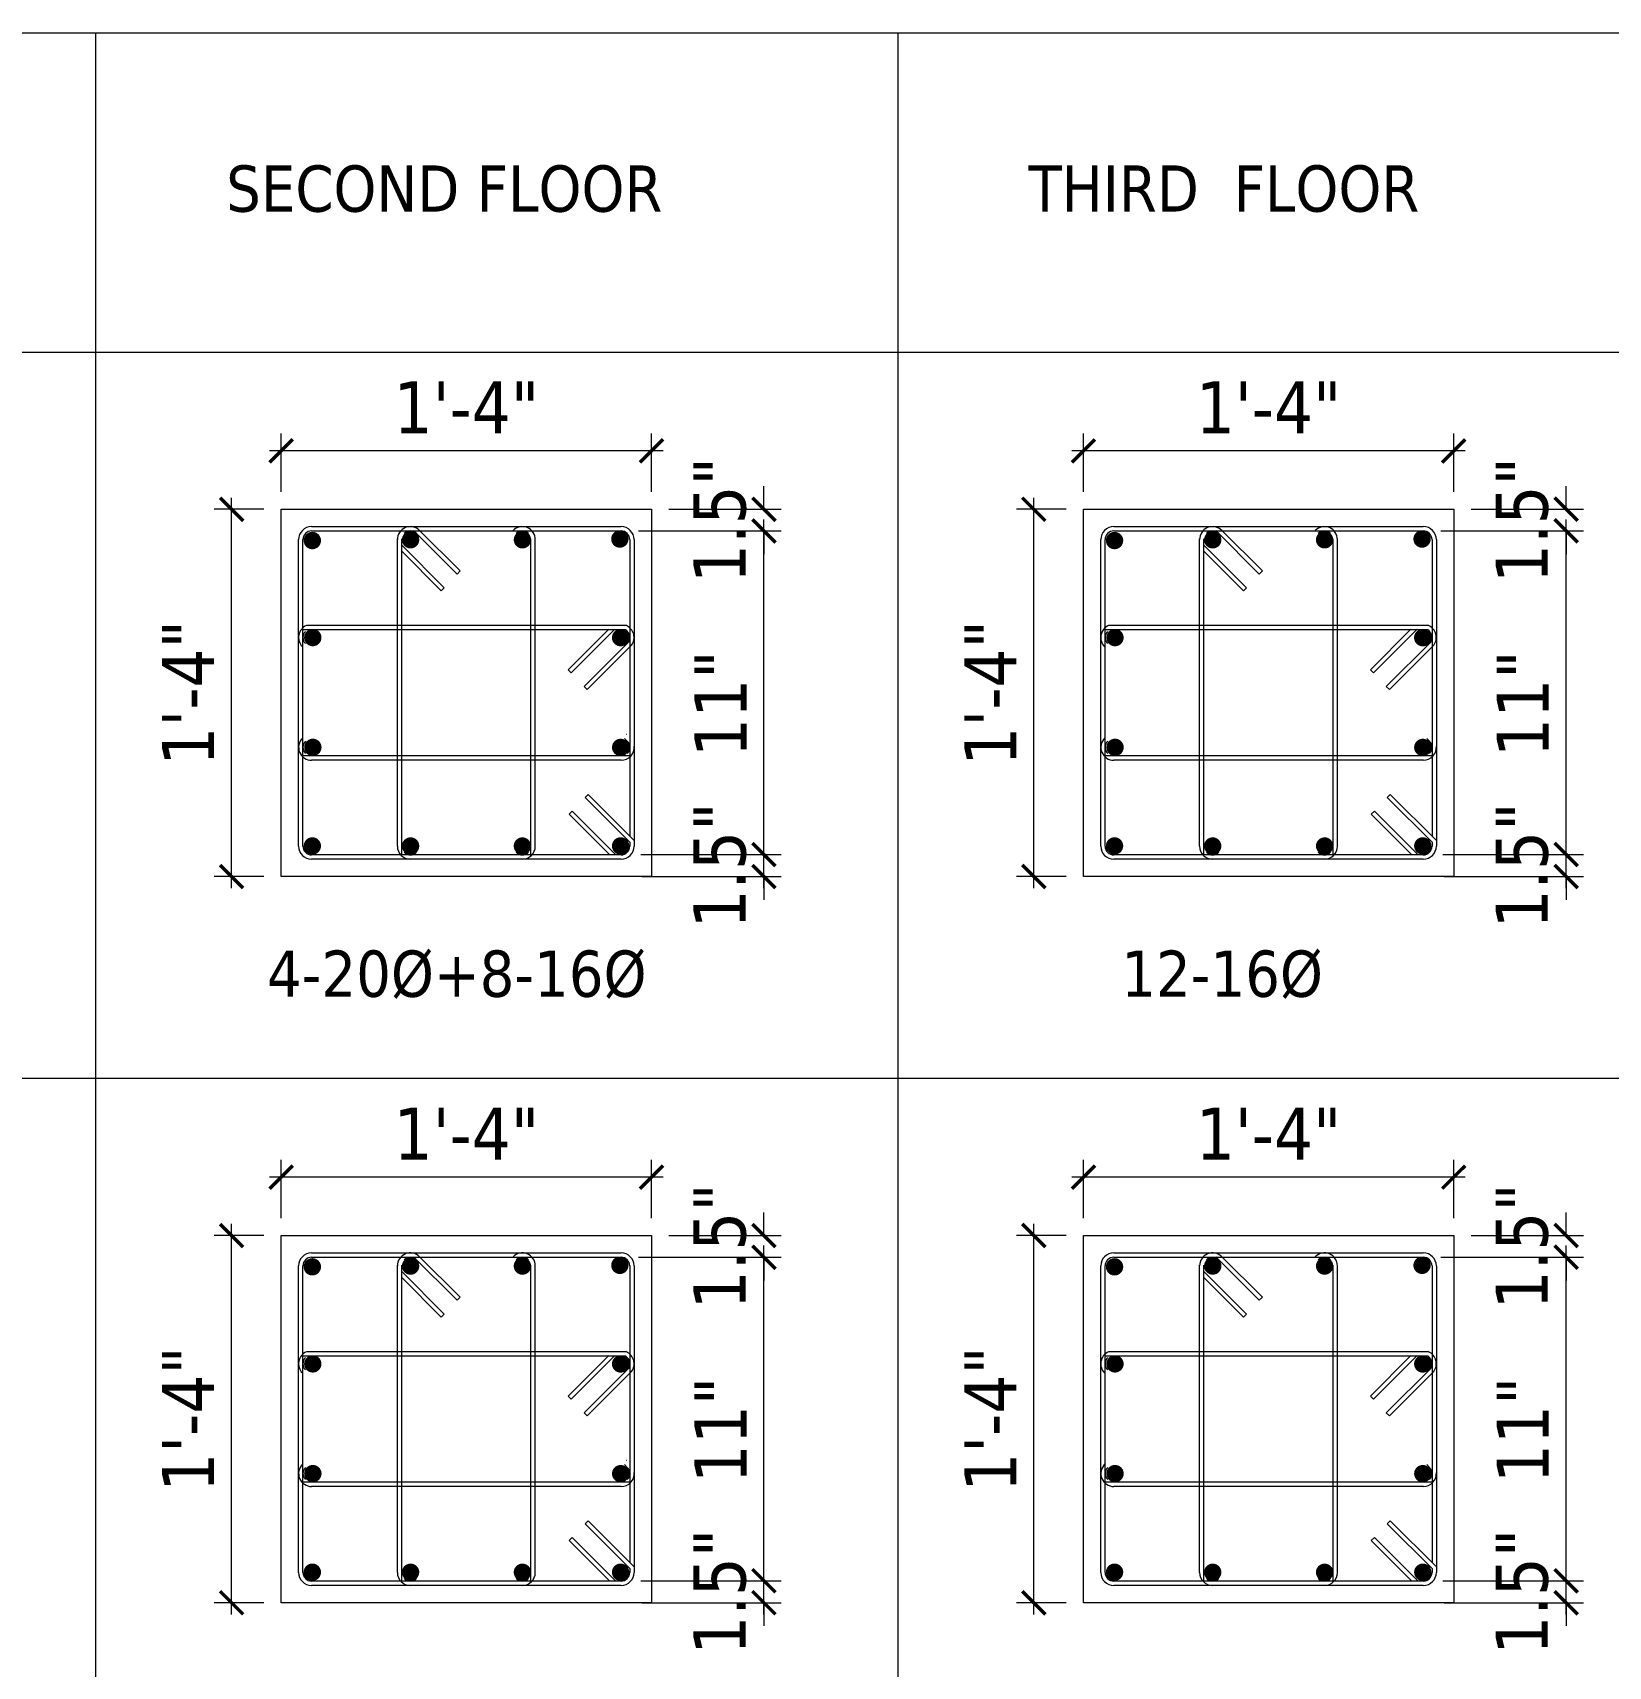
# Model space of a CAD drawing. Header units: inches. Extents: x 130993 to 274375, y -5108 to 103559.
# Drawn here: x 133323.5 to 133595.8, y 50564.9 to 50847.4 of the extents above; entities that cross this region are included whole.
import ezdxf

# ---------------------------------------------------------------- set-up
doc = ezdxf.new("R2010")
doc.units = ezdxf.units.IN
doc.header["$MEASUREMENT"] = 0
doc.header["$PDMODE"] = 2
doc.header["$PDSIZE"] = -3
for name, color, linetype, lineweight in [('DIMENSION', 142, 'Continuous', 20), ('HATCH', 9, 'Continuous', 9), ('TEXT', 181, 'Continuous', 13)]:
    doc.layers.add(name, color=color, linetype=linetype, lineweight=lineweight)
doc.layers.add('FRAME', color=7, linetype='Continuous')
doc.styles.add('TAHOMA', font='tahoma.ttf', dxfattribs={"height": 9})
doc.dimstyles.new('1-2', dxfattribs={"dimscale": 0, "dimtxt": 8, "dimasz": 4, "dimexe": 3, "dimexo": 3, "dimgap": 3, "dimtad": 1, "dimdec": 0, "dimlfac": 0.25, "dimzin": 3, "dimdsep": 46, "dimlunit": 4, "dimtxsty": 'TAHOMA', "dimblk1": 'ARCHTICK', "dimblk2": 'ARCHTICK', "dimsah": 1, "dimcen": 0, "dimdle": 2, "dimclrd": 6, "dimclre": 6, "dimclrt": 7, "dimadec": 0, "dimazin": 0, "dimtfac": 0.333333, "dimtdec": 0, "dimtix": 1, "dimtofl": 0, "dimtmove": 0, "dimatfit": 2, "dimfxl": 1, "dimtolj": 1, "dimtzin": 0, "dimlwd": -1, "dimlwe": -1, "dimarcsym": 0})

# ---------------------------------------------------------------- blocks, each defined once
blk = doc.blocks.new('_ArchTick')
at = {"color": 0, "linetype": 'ByBlock', "const_width": 0.15}
blk.add_lwpolyline([(-0.5, -0.5), (0.5, 0.5)], dxfattribs=at)
blk = doc.blocks.new('*D2936')
at = {"layer": 'Defpoints', "color": 0, "ltscale": 10}
for p in [(133425.58, 50705.27), (133425.77, 50701.47), (133449.88, 50701.47)]:
    blk.add_point(p, dxfattribs=at)
at = {"layer": 'DIMENSION', "color": 6, "ltscale": 10}
for p, q in [((133449.88, 50705.27), (133449.88, 50709.27)), ((133428.58, 50705.27), (133452.88, 50705.27)), ((133428.77, 50701.47), (133452.88, 50701.47)), ((133449.88, 50701.47), (133449.88, 50697.47))]:
    blk.add_line(p, q, dxfattribs=at)
at = {"layer": 'DIMENSION', "color": 6, "ltscale": 10, "xscale": 4, "yscale": 4, "zscale": 4}
for p, rotation in [((133449.88, 50705.27), 270), ((133449.88, 50701.47), 90)]:
    blk.add_blockref('_ArchTick', p, dxfattribs=dict(at, rotation=rotation))
at = {"layer": 'DIMENSION', "color": 7, "ltscale": 10, "insert": (133442.28, 50703.37), "char_height": 9, "attachment_point": 5, "rotation": 90, "style": 'TAHOMA'}
blk.add_mtext('\\A1;1.5"', dxfattribs=at)
blk = doc.blocks.new('*D2937')
at = {"layer": 'Defpoints', "color": 0, "ltscale": 10}
for p in [(133430.44, 50764.97), (133449.88, 50764.97), (133425.19, 50761.22)]:
    blk.add_point(p, dxfattribs=at)
at = {"layer": 'DIMENSION', "color": 6, "ltscale": 10}
for p, q in [((133449.88, 50764.97), (133449.88, 50768.97)), ((133433.44, 50764.97), (133452.88, 50764.97)), ((133428.19, 50761.22), (133452.88, 50761.22)), ((133449.88, 50761.22), (133449.88, 50757.22))]:
    blk.add_line(p, q, dxfattribs=at)
at = {"layer": 'DIMENSION', "color": 6, "ltscale": 10, "xscale": 4, "yscale": 4, "zscale": 4}
for p, rotation in [((133449.88, 50764.97), 270), ((133449.88, 50761.22), 90)]:
    blk.add_blockref('_ArchTick', p, dxfattribs=dict(at, rotation=rotation))
at = {"layer": 'DIMENSION', "color": 7, "ltscale": 10, "insert": (133442.28, 50763.09), "char_height": 9, "attachment_point": 5, "rotation": 90, "style": 'TAHOMA'}
blk.add_mtext('\\A1;1.5"', dxfattribs=at)
blk = doc.blocks.new('*D2938')
at = {"layer": 'Defpoints', "color": 0, "ltscale": 10}
for p in [(133425.19, 50761.22), (133449.88, 50761.22), (133425.77, 50701.47)]:
    blk.add_point(p, dxfattribs=at)
at = {"layer": 'DIMENSION', "color": 6, "ltscale": 10}
for p, q in [((133449.88, 50699.47), (133449.88, 50763.22)), ((133428.19, 50761.22), (133452.88, 50761.22)), ((133428.77, 50701.47), (133452.88, 50701.47))]:
    blk.add_line(p, q, dxfattribs=at)
at = {"layer": 'DIMENSION', "color": 6, "ltscale": 10, "xscale": 4, "yscale": 4, "zscale": 4}
for p, rotation in [((133449.88, 50761.22), 90), ((133449.88, 50701.47), 270)]:
    blk.add_blockref('_ArchTick', p, dxfattribs=dict(at, rotation=rotation))
at = {"layer": 'DIMENSION', "color": 7, "ltscale": 10, "insert": (133442.37, 50731.34), "char_height": 9, "attachment_point": 5, "rotation": 90, "style": 'TAHOMA'}
blk.add_mtext('\\A1;11"', dxfattribs=at)
blk = doc.blocks.new('*D2939')
at = {"layer": 'Defpoints', "color": 0, "ltscale": 10}
for p in [(133357.87, 50764.97), (133366.44, 50764.97), (133366.44, 50701.47)]:
    blk.add_point(p, dxfattribs=at)
at = {"layer": 'DIMENSION', "color": 6, "ltscale": 10}
for p, q in [((133363.44, 50764.97), (133354.87, 50764.97)), ((133357.87, 50699.47), (133357.87, 50766.97)), ((133363.44, 50701.47), (133354.87, 50701.47))]:
    blk.add_line(p, q, dxfattribs=at)
at = {"layer": 'DIMENSION', "color": 6, "ltscale": 10, "xscale": 4, "yscale": 4, "zscale": 4}
for p, rotation in [((133357.87, 50764.97), 90), ((133357.87, 50701.47), 270)]:
    blk.add_blockref('_ArchTick', p, dxfattribs=dict(at, rotation=rotation))
at = {"layer": 'DIMENSION', "color": 7, "ltscale": 10, "insert": (133350.35, 50733.22), "char_height": 9, "attachment_point": 5, "rotation": 90, "style": 'TAHOMA'}
blk.add_mtext('\\A1;1\'-4"', dxfattribs=at)
blk = doc.blocks.new('*D2940')
at = {"layer": 'Defpoints', "color": 0, "ltscale": 10}
for p in [(133366.44, 50775.06), (133366.44, 50764.97), (133430.44, 50764.97)]:
    blk.add_point(p, dxfattribs=at)
at = {"layer": 'DIMENSION', "color": 6, "ltscale": 10}
for p, q in [((133366.44, 50767.97), (133366.44, 50778.06)), ((133430.44, 50767.97), (133430.44, 50778.06)), ((133432.44, 50775.06), (133364.44, 50775.06))]:
    blk.add_line(p, q, dxfattribs=at)
at = {"layer": 'DIMENSION', "color": 6, "ltscale": 10, "xscale": 4, "yscale": 4, "zscale": 4, "rotation": 180}
blk.add_blockref('_ArchTick', (133366.44, 50775.06), dxfattribs=at)
at = {"layer": 'DIMENSION', "color": 6, "ltscale": 10, "xscale": 4, "yscale": 4, "zscale": 4}
blk.add_blockref('_ArchTick', (133430.44, 50775.06), dxfattribs=at)
at = {"layer": 'DIMENSION', "color": 7, "ltscale": 10, "insert": (133398.44, 50782.58), "char_height": 9, "attachment_point": 5, "style": 'TAHOMA'}
blk.add_mtext('\\A1;1\'-4"', dxfattribs=at)
blk = doc.blocks.new('*D2941')
at = {"layer": 'Defpoints', "color": 0, "ltscale": 10}
for p in [(133564.22, 50705.27), (133564.42, 50701.47), (133588.53, 50701.47)]:
    blk.add_point(p, dxfattribs=at)
at = {"layer": 'DIMENSION', "color": 6, "ltscale": 10}
for p, q in [((133588.53, 50705.27), (133588.53, 50709.27)), ((133567.22, 50705.27), (133591.53, 50705.27)), ((133567.42, 50701.47), (133591.53, 50701.47)), ((133588.53, 50701.47), (133588.53, 50697.47))]:
    blk.add_line(p, q, dxfattribs=at)
at = {"layer": 'DIMENSION', "color": 6, "ltscale": 10, "xscale": 4, "yscale": 4, "zscale": 4}
for p, rotation in [((133588.53, 50705.27), 270), ((133588.53, 50701.47), 90)]:
    blk.add_blockref('_ArchTick', p, dxfattribs=dict(at, rotation=rotation))
at = {"layer": 'DIMENSION', "color": 7, "ltscale": 10, "insert": (133580.92, 50703.37), "char_height": 9, "attachment_point": 5, "rotation": 90, "style": 'TAHOMA'}
blk.add_mtext('\\A1;1.5"', dxfattribs=at)
blk = doc.blocks.new('*D2942')
at = {"layer": 'Defpoints', "color": 0, "ltscale": 10}
for p in [(133569.09, 50764.97), (133588.53, 50764.97), (133563.84, 50761.22)]:
    blk.add_point(p, dxfattribs=at)
at = {"layer": 'DIMENSION', "color": 6, "ltscale": 10}
for p, q in [((133588.53, 50764.97), (133588.53, 50768.97)), ((133572.09, 50764.97), (133591.53, 50764.97)), ((133566.84, 50761.22), (133591.53, 50761.22)), ((133588.53, 50761.22), (133588.53, 50757.22))]:
    blk.add_line(p, q, dxfattribs=at)
at = {"layer": 'DIMENSION', "color": 6, "ltscale": 10, "xscale": 4, "yscale": 4, "zscale": 4}
for p, rotation in [((133588.53, 50764.97), 270), ((133588.53, 50761.22), 90)]:
    blk.add_blockref('_ArchTick', p, dxfattribs=dict(at, rotation=rotation))
at = {"layer": 'DIMENSION', "color": 7, "ltscale": 10, "insert": (133580.92, 50763.09), "char_height": 9, "attachment_point": 5, "rotation": 90, "style": 'TAHOMA'}
blk.add_mtext('\\A1;1.5"', dxfattribs=at)
blk = doc.blocks.new('*D2943')
at = {"layer": 'Defpoints', "color": 0, "ltscale": 10}
for p in [(133563.84, 50761.22), (133588.53, 50761.22), (133564.42, 50701.47)]:
    blk.add_point(p, dxfattribs=at)
at = {"layer": 'DIMENSION', "color": 6, "ltscale": 10}
for p, q in [((133588.53, 50699.47), (133588.53, 50763.22)), ((133566.84, 50761.22), (133591.53, 50761.22)), ((133567.42, 50701.47), (133591.53, 50701.47))]:
    blk.add_line(p, q, dxfattribs=at)
at = {"layer": 'DIMENSION', "color": 6, "ltscale": 10, "xscale": 4, "yscale": 4, "zscale": 4}
for p, rotation in [((133588.53, 50761.22), 90), ((133588.53, 50701.47), 270)]:
    blk.add_blockref('_ArchTick', p, dxfattribs=dict(at, rotation=rotation))
at = {"layer": 'DIMENSION', "color": 7, "ltscale": 10, "insert": (133581.02, 50731.34), "char_height": 9, "attachment_point": 5, "rotation": 90, "style": 'TAHOMA'}
blk.add_mtext('\\A1;11"', dxfattribs=at)
blk = doc.blocks.new('*D2944')
at = {"layer": 'Defpoints', "color": 0, "ltscale": 10}
for p in [(133496.51, 50764.97), (133505.09, 50764.97), (133505.09, 50701.47)]:
    blk.add_point(p, dxfattribs=at)
at = {"layer": 'DIMENSION', "color": 6, "ltscale": 10}
for p, q in [((133502.09, 50764.97), (133493.51, 50764.97)), ((133496.51, 50699.47), (133496.51, 50766.97)), ((133502.09, 50701.47), (133493.51, 50701.47))]:
    blk.add_line(p, q, dxfattribs=at)
at = {"layer": 'DIMENSION', "color": 6, "ltscale": 10, "xscale": 4, "yscale": 4, "zscale": 4}
for p, rotation in [((133496.51, 50764.97), 90), ((133496.51, 50701.47), 270)]:
    blk.add_blockref('_ArchTick', p, dxfattribs=dict(at, rotation=rotation))
at = {"layer": 'DIMENSION', "color": 7, "ltscale": 10, "insert": (133489, 50733.22), "char_height": 9, "attachment_point": 5, "rotation": 90, "style": 'TAHOMA'}
blk.add_mtext('\\A1;1\'-4"', dxfattribs=at)
blk = doc.blocks.new('*D2945')
at = {"layer": 'Defpoints', "color": 0, "ltscale": 10}
for p in [(133505.09, 50775.06), (133505.09, 50764.97), (133569.09, 50764.97)]:
    blk.add_point(p, dxfattribs=at)
at = {"layer": 'DIMENSION', "color": 6, "ltscale": 10}
for p, q in [((133505.09, 50767.97), (133505.09, 50778.06)), ((133569.09, 50767.97), (133569.09, 50778.06)), ((133571.09, 50775.06), (133503.09, 50775.06))]:
    blk.add_line(p, q, dxfattribs=at)
at = {"layer": 'DIMENSION', "color": 6, "ltscale": 10, "xscale": 4, "yscale": 4, "zscale": 4, "rotation": 180}
blk.add_blockref('_ArchTick', (133505.09, 50775.06), dxfattribs=at)
at = {"layer": 'DIMENSION', "color": 6, "ltscale": 10, "xscale": 4, "yscale": 4, "zscale": 4}
blk.add_blockref('_ArchTick', (133569.09, 50775.06), dxfattribs=at)
at = {"layer": 'DIMENSION', "color": 7, "ltscale": 10, "insert": (133537.09, 50782.58), "char_height": 9, "attachment_point": 5, "style": 'TAHOMA'}
blk.add_mtext('\\A1;1\'-4"', dxfattribs=at)
blk = doc.blocks.new('*D2961')
at = {"layer": 'Defpoints', "color": 0, "ltscale": 10}
for p in [(133425.58, 50579.7), (133425.77, 50575.9), (133449.88, 50575.9)]:
    blk.add_point(p, dxfattribs=at)
at = {"layer": 'DIMENSION', "color": 6, "ltscale": 10}
for p, q in [((133449.88, 50579.7), (133449.88, 50583.7)), ((133428.58, 50579.7), (133452.88, 50579.7)), ((133428.77, 50575.9), (133452.88, 50575.9)), ((133449.88, 50575.9), (133449.88, 50571.9))]:
    blk.add_line(p, q, dxfattribs=at)
at = {"layer": 'DIMENSION', "color": 6, "ltscale": 10, "xscale": 4, "yscale": 4, "zscale": 4}
for p, rotation in [((133449.88, 50579.7), 270), ((133449.88, 50575.9), 90)]:
    blk.add_blockref('_ArchTick', p, dxfattribs=dict(at, rotation=rotation))
at = {"layer": 'DIMENSION', "color": 7, "ltscale": 10, "insert": (133442.28, 50577.8), "char_height": 9, "attachment_point": 5, "rotation": 90, "style": 'TAHOMA'}
blk.add_mtext('\\A1;1.5"', dxfattribs=at)
blk = doc.blocks.new('*D2962')
at = {"layer": 'Defpoints', "color": 0, "ltscale": 10}
for p in [(133430.44, 50639.4), (133449.88, 50639.4), (133425.19, 50635.65)]:
    blk.add_point(p, dxfattribs=at)
at = {"layer": 'DIMENSION', "color": 6, "ltscale": 10}
for p, q in [((133449.88, 50639.4), (133449.88, 50643.4)), ((133433.44, 50639.4), (133452.88, 50639.4)), ((133428.19, 50635.65), (133452.88, 50635.65)), ((133449.88, 50635.65), (133449.88, 50631.65))]:
    blk.add_line(p, q, dxfattribs=at)
at = {"layer": 'DIMENSION', "color": 6, "ltscale": 10, "xscale": 4, "yscale": 4, "zscale": 4}
for p, rotation in [((133449.88, 50639.4), 270), ((133449.88, 50635.65), 90)]:
    blk.add_blockref('_ArchTick', p, dxfattribs=dict(at, rotation=rotation))
at = {"layer": 'DIMENSION', "color": 7, "ltscale": 10, "insert": (133442.28, 50637.52), "char_height": 9, "attachment_point": 5, "rotation": 90, "style": 'TAHOMA'}
blk.add_mtext('\\A1;1.5"', dxfattribs=at)
blk = doc.blocks.new('*D2963')
at = {"layer": 'Defpoints', "color": 0, "ltscale": 10}
for p in [(133425.19, 50635.65), (133449.88, 50635.65), (133425.77, 50575.9)]:
    blk.add_point(p, dxfattribs=at)
at = {"layer": 'DIMENSION', "color": 6, "ltscale": 10}
for p, q in [((133449.88, 50573.9), (133449.88, 50637.65)), ((133428.19, 50635.65), (133452.88, 50635.65)), ((133428.77, 50575.9), (133452.88, 50575.9))]:
    blk.add_line(p, q, dxfattribs=at)
at = {"layer": 'DIMENSION', "color": 6, "ltscale": 10, "xscale": 4, "yscale": 4, "zscale": 4}
for p, rotation in [((133449.88, 50635.65), 90), ((133449.88, 50575.9), 270)]:
    blk.add_blockref('_ArchTick', p, dxfattribs=dict(at, rotation=rotation))
at = {"layer": 'DIMENSION', "color": 7, "ltscale": 10, "insert": (133442.37, 50605.77), "char_height": 9, "attachment_point": 5, "rotation": 90, "style": 'TAHOMA'}
blk.add_mtext('\\A1;11"', dxfattribs=at)
blk = doc.blocks.new('*D2964')
at = {"layer": 'Defpoints', "color": 0, "ltscale": 10}
for p in [(133357.87, 50639.4), (133366.44, 50639.4), (133366.44, 50575.9)]:
    blk.add_point(p, dxfattribs=at)
at = {"layer": 'DIMENSION', "color": 6, "ltscale": 10}
for p, q in [((133357.87, 50573.9), (133357.87, 50641.4)), ((133363.44, 50639.4), (133354.87, 50639.4)), ((133363.44, 50575.9), (133354.87, 50575.9))]:
    blk.add_line(p, q, dxfattribs=at)
at = {"layer": 'DIMENSION', "color": 6, "ltscale": 10, "xscale": 4, "yscale": 4, "zscale": 4}
for p, rotation in [((133357.87, 50639.4), 90), ((133357.87, 50575.9), 270)]:
    blk.add_blockref('_ArchTick', p, dxfattribs=dict(at, rotation=rotation))
at = {"layer": 'DIMENSION', "color": 7, "ltscale": 10, "insert": (133350.35, 50607.65), "char_height": 9, "attachment_point": 5, "rotation": 90, "style": 'TAHOMA'}
blk.add_mtext('\\A1;1\'-4"', dxfattribs=at)
blk = doc.blocks.new('*D2965')
at = {"layer": 'Defpoints', "color": 0, "ltscale": 10}
for p in [(133366.44, 50649.49), (133366.44, 50639.4), (133430.44, 50639.4)]:
    blk.add_point(p, dxfattribs=at)
at = {"layer": 'DIMENSION', "color": 6, "ltscale": 10}
for p, q in [((133366.44, 50642.4), (133366.44, 50652.49)), ((133430.44, 50642.4), (133430.44, 50652.49)), ((133432.44, 50649.49), (133364.44, 50649.49))]:
    blk.add_line(p, q, dxfattribs=at)
at = {"layer": 'DIMENSION', "color": 6, "ltscale": 10, "xscale": 4, "yscale": 4, "zscale": 4, "rotation": 180}
blk.add_blockref('_ArchTick', (133366.44, 50649.49), dxfattribs=at)
at = {"layer": 'DIMENSION', "color": 6, "ltscale": 10, "xscale": 4, "yscale": 4, "zscale": 4}
blk.add_blockref('_ArchTick', (133430.44, 50649.49), dxfattribs=at)
at = {"layer": 'DIMENSION', "color": 7, "ltscale": 10, "insert": (133398.44, 50657.01), "char_height": 9, "attachment_point": 5, "style": 'TAHOMA'}
blk.add_mtext('\\A1;1\'-4"', dxfattribs=at)
blk = doc.blocks.new('*D2966')
at = {"layer": 'Defpoints', "color": 0, "ltscale": 10}
for p in [(133564.22, 50579.7), (133564.42, 50575.9), (133588.53, 50575.9)]:
    blk.add_point(p, dxfattribs=at)
at = {"layer": 'DIMENSION', "color": 6, "ltscale": 10}
for p, q in [((133588.53, 50579.7), (133588.53, 50583.7)), ((133567.22, 50579.7), (133591.53, 50579.7)), ((133567.42, 50575.9), (133591.53, 50575.9)), ((133588.53, 50575.9), (133588.53, 50571.9))]:
    blk.add_line(p, q, dxfattribs=at)
at = {"layer": 'DIMENSION', "color": 6, "ltscale": 10, "xscale": 4, "yscale": 4, "zscale": 4}
for p, rotation in [((133588.53, 50579.7), 270), ((133588.53, 50575.9), 90)]:
    blk.add_blockref('_ArchTick', p, dxfattribs=dict(at, rotation=rotation))
at = {"layer": 'DIMENSION', "color": 7, "ltscale": 10, "insert": (133580.92, 50577.8), "char_height": 9, "attachment_point": 5, "rotation": 90, "style": 'TAHOMA'}
blk.add_mtext('\\A1;1.5"', dxfattribs=at)
blk = doc.blocks.new('*D2967')
at = {"layer": 'Defpoints', "color": 0, "ltscale": 10}
for p in [(133569.09, 50639.4), (133588.53, 50639.4), (133563.84, 50635.65)]:
    blk.add_point(p, dxfattribs=at)
at = {"layer": 'DIMENSION', "color": 6, "ltscale": 10}
for p, q in [((133588.53, 50639.4), (133588.53, 50643.4)), ((133572.09, 50639.4), (133591.53, 50639.4)), ((133566.84, 50635.65), (133591.53, 50635.65)), ((133588.53, 50635.65), (133588.53, 50631.65))]:
    blk.add_line(p, q, dxfattribs=at)
at = {"layer": 'DIMENSION', "color": 6, "ltscale": 10, "xscale": 4, "yscale": 4, "zscale": 4}
for p, rotation in [((133588.53, 50639.4), 270), ((133588.53, 50635.65), 90)]:
    blk.add_blockref('_ArchTick', p, dxfattribs=dict(at, rotation=rotation))
at = {"layer": 'DIMENSION', "color": 7, "ltscale": 10, "insert": (133580.92, 50637.53), "char_height": 9, "attachment_point": 5, "rotation": 90, "style": 'TAHOMA'}
blk.add_mtext('\\A1;1.5"', dxfattribs=at)
blk = doc.blocks.new('*D2968')
at = {"layer": 'Defpoints', "color": 0, "ltscale": 10}
for p in [(133563.84, 50635.65), (133588.53, 50635.65), (133564.42, 50575.9)]:
    blk.add_point(p, dxfattribs=at)
at = {"layer": 'DIMENSION', "color": 6, "ltscale": 10}
for p, q in [((133588.53, 50573.9), (133588.53, 50637.65)), ((133566.84, 50635.65), (133591.53, 50635.65)), ((133567.42, 50575.9), (133591.53, 50575.9))]:
    blk.add_line(p, q, dxfattribs=at)
at = {"layer": 'DIMENSION', "color": 6, "ltscale": 10, "xscale": 4, "yscale": 4, "zscale": 4}
for p, rotation in [((133588.53, 50635.65), 90), ((133588.53, 50575.9), 270)]:
    blk.add_blockref('_ArchTick', p, dxfattribs=dict(at, rotation=rotation))
at = {"layer": 'DIMENSION', "color": 7, "ltscale": 10, "insert": (133581.02, 50605.78), "char_height": 9, "attachment_point": 5, "rotation": 90, "style": 'TAHOMA'}
blk.add_mtext('\\A1;11"', dxfattribs=at)
blk = doc.blocks.new('*D2969')
at = {"layer": 'Defpoints', "color": 0, "ltscale": 10}
for p in [(133496.51, 50639.4), (133505.09, 50639.4), (133505.09, 50575.9)]:
    blk.add_point(p, dxfattribs=at)
at = {"layer": 'DIMENSION', "color": 6, "ltscale": 10}
for p, q in [((133496.51, 50573.9), (133496.51, 50641.4)), ((133502.09, 50639.4), (133493.51, 50639.4)), ((133502.09, 50575.9), (133493.51, 50575.9))]:
    blk.add_line(p, q, dxfattribs=at)
at = {"layer": 'DIMENSION', "color": 6, "ltscale": 10, "xscale": 4, "yscale": 4, "zscale": 4}
for p, rotation in [((133496.51, 50639.4), 90), ((133496.51, 50575.9), 270)]:
    blk.add_blockref('_ArchTick', p, dxfattribs=dict(at, rotation=rotation))
at = {"layer": 'DIMENSION', "color": 7, "ltscale": 10, "insert": (133489, 50607.65), "char_height": 9, "attachment_point": 5, "rotation": 90, "style": 'TAHOMA'}
blk.add_mtext('\\A1;1\'-4"', dxfattribs=at)
blk = doc.blocks.new('*D2970')
at = {"layer": 'Defpoints', "color": 0, "ltscale": 10}
for p in [(133505.09, 50649.49), (133505.09, 50639.4), (133569.09, 50639.4)]:
    blk.add_point(p, dxfattribs=at)
at = {"layer": 'DIMENSION', "color": 6, "ltscale": 10}
for p, q in [((133505.09, 50642.4), (133505.09, 50652.49)), ((133569.09, 50642.4), (133569.09, 50652.49)), ((133571.09, 50649.49), (133503.09, 50649.49))]:
    blk.add_line(p, q, dxfattribs=at)
at = {"layer": 'DIMENSION', "color": 6, "ltscale": 10, "xscale": 4, "yscale": 4, "zscale": 4, "rotation": 180}
blk.add_blockref('_ArchTick', (133505.09, 50649.49), dxfattribs=at)
at = {"layer": 'DIMENSION', "color": 6, "ltscale": 10, "xscale": 4, "yscale": 4, "zscale": 4}
blk.add_blockref('_ArchTick', (133569.09, 50649.49), dxfattribs=at)
at = {"layer": 'DIMENSION', "color": 7, "ltscale": 10, "insert": (133537.09, 50657.01), "char_height": 9, "attachment_point": 5, "style": 'TAHOMA'}
blk.add_mtext('\\A1;1\'-4"', dxfattribs=at)

msp = doc.modelspace()

# ---------------------------------------------------------------- linework, layer by layer
at = {"layer": 'DIMENSION', "lineweight": 15}
for points in [[(133430.44, 50764.97), (133430.44, 50701.47), (133366.44, 50701.47), (133366.44, 50764.97)], [(133569.09, 50764.97), (133569.09, 50701.47), (133505.09, 50701.47), (133505.09, 50764.97)], [(133430.44, 50639.4), (133430.44, 50575.9), (133366.44, 50575.9), (133366.44, 50639.4)], [(133569.09, 50639.4), (133569.09, 50575.9), (133505.09, 50575.9), (133505.09, 50639.4)]]:
    msp.add_lwpolyline(points, close=True, dxfattribs=at)
at = {"layer": 'FRAME', "color": 5, "linetype": 'Continuous', "lineweight": 20}
for p, q in [((132826.97, 50847.34), (133751.67, 50847.37)), ((133334.35, 50847.36), (133334.35, 50289.88)), ((133473, 50847.36), (133473, 50289.88)), ((132826.99, 50792.12), (133751.67, 50792.14)), ((133751.67, 50666.57), (132826.97, 50666.57))]:
    msp.add_line(p, q, dxfattribs=at)
at = {"layer": 'HATCH', "lineweight": 5, "ltscale": 50}
for p, q in [((133371.69, 50761.97), (133425.19, 50761.97)), ((133510.34, 50761.97), (133563.84, 50761.97)), ((133369.44, 50706.72), (133369.44, 50759.72)), ((133370.19, 50706.72), (133370.19, 50759.72)), ((133371.69, 50761.22), (133425.19, 50761.22)), ((133386.52, 50706.72), (133386.52, 50759.85)), ((133387.27, 50705.22), (133387.27, 50759.85)), ((133396.85, 50753.77), (133389.3, 50761.31)), ((133397.38, 50754.3), (133390.36, 50761.31)), ((133409.61, 50705.04), (133409.61, 50759.85)), ((133410.36, 50706.72), (133410.36, 50759.72)), ((133426.69, 50759.72), (133426.69, 50708.45)), ((133427.44, 50759.72), (133427.44, 50706.72)), ((133508.09, 50706.72), (133508.09, 50759.72)), ((133508.84, 50706.72), (133508.84, 50759.72)), ((133510.34, 50761.22), (133563.84, 50761.22)), ((133525.17, 50706.72), (133525.17, 50759.85)), ((133525.92, 50705.22), (133525.92, 50759.85)), ((133535.49, 50753.77), (133527.95, 50761.31)), ((133536.02, 50754.3), (133529.01, 50761.31)), ((133548.25, 50705.04), (133548.25, 50759.85)), ((133549, 50706.72), (133549, 50759.72)), ((133565.34, 50759.72), (133565.34, 50708.45)), ((133566.09, 50759.72), (133566.09, 50706.72)), ((133394.63, 50751.4), (133387.27, 50758.76)), ((133394.1, 50750.87), (133387.27, 50757.7)), ((133533.27, 50751.4), (133525.92, 50758.76)), ((133532.74, 50750.87), (133525.92, 50757.7)), ((133397.38, 50754.3), (133396.85, 50753.77)), ((133536.02, 50754.3), (133535.49, 50753.77)), ((133394.63, 50751.4), (133394.1, 50750.87)), ((133533.27, 50751.4), (133532.74, 50750.87)), ((133426.08, 50745.09), (133426.09, 50745.09)), ((133564.73, 50745.09), (133564.73, 50745.09)), ((133426, 50744.11), (133370.19, 50744.11)), ((133426.09, 50744.86), (133370.79, 50744.86)), ((133416.04, 50737.21), (133423.05, 50744.22)), ((133416.57, 50736.68), (133424.11, 50744.22)), ((133426, 50744.11), (133426.25, 50743.86)), ((133564.65, 50744.11), (133508.84, 50744.11)), ((133564.74, 50744.86), (133509.44, 50744.86)), ((133554.69, 50737.21), (133561.7, 50744.22)), ((133555.22, 50736.68), (133562.76, 50744.22)), ((133564.65, 50744.11), (133564.9, 50743.86)), ((133418.79, 50734.31), (133426.52, 50742.05)), ((133419.32, 50733.78), (133427, 50741.47)), ((133557.44, 50734.31), (133565.17, 50742.05)), ((133557.97, 50733.78), (133565.65, 50741.47)), ((133416.04, 50737.21), (133416.57, 50736.68)), ((133554.69, 50737.21), (133555.22, 50736.68)), ((133418.79, 50734.31), (133419.32, 50733.78)), ((133557.44, 50734.31), (133557.97, 50733.78)), ((133425.78, 50725.36), (133426.26, 50724.88)), ((133426.09, 50726.11), (133426.1, 50726.11)), ((133564.43, 50725.36), (133564.91, 50724.88)), ((133564.73, 50726.11), (133564.74, 50726.11)), ((133426.69, 50722.32), (133370.19, 50722.32)), ((133425.2, 50721.57), (133371.7, 50721.57)), ((133565.34, 50722.32), (133508.84, 50722.32)), ((133563.85, 50721.57), (133510.35, 50721.57)), ((133418.96, 50715.12), (133419.49, 50715.66)), ((133418.96, 50715.12), (133426.69, 50707.39)), ((133419.49, 50715.66), (133427.44, 50707.7)), ((133557.6, 50715.12), (133558.13, 50715.66)), ((133557.6, 50715.12), (133565.34, 50707.39)), ((133558.13, 50715.66), (133566.09, 50707.7)), ((133416.21, 50712.23), (133416.74, 50712.76)), ((133416.21, 50712.23), (133423.22, 50705.22)), ((133416.74, 50712.76), (133424.28, 50705.22)), ((133554.85, 50712.23), (133555.38, 50712.76)), ((133554.85, 50712.23), (133561.87, 50705.22)), ((133555.38, 50712.76), (133562.93, 50705.22)), ((133426.69, 50707.39), (133426.69, 50706.72)), ((133565.34, 50707.39), (133565.34, 50706.72)), ((133425.19, 50705.22), (133371.69, 50705.22)), ((133425.19, 50704.47), (133371.69, 50704.47)), ((133563.84, 50705.22), (133510.34, 50705.22)), ((133563.84, 50704.47), (133510.34, 50704.47)), ((133371.69, 50636.4), (133425.19, 50636.4)), ((133371.69, 50635.65), (133425.19, 50635.65)), ((133396.85, 50628.2), (133389.3, 50635.74)), ((133397.38, 50628.73), (133390.36, 50635.74)), ((133510.34, 50636.4), (133563.84, 50636.4)), ((133510.34, 50635.65), (133563.84, 50635.65)), ((133535.49, 50628.2), (133527.95, 50635.74)), ((133536.02, 50628.73), (133529.01, 50635.74)), ((133369.44, 50581.15), (133369.44, 50634.15)), ((133370.19, 50581.15), (133370.19, 50634.15)), ((133386.52, 50581.15), (133386.52, 50634.28)), ((133387.27, 50579.65), (133387.27, 50634.28)), ((133394.63, 50625.83), (133387.27, 50633.19)), ((133394.1, 50625.3), (133387.27, 50632.13)), ((133409.61, 50579.47), (133409.61, 50634.28)), ((133410.36, 50581.15), (133410.36, 50634.15)), ((133426.69, 50634.15), (133426.69, 50582.88)), ((133427.44, 50634.15), (133427.44, 50581.15)), ((133508.09, 50581.15), (133508.09, 50634.15)), ((133508.84, 50581.15), (133508.84, 50634.15)), ((133525.17, 50581.15), (133525.17, 50634.28)), ((133525.92, 50579.65), (133525.92, 50634.28)), ((133533.27, 50625.83), (133525.92, 50633.19)), ((133532.74, 50625.3), (133525.92, 50632.13)), ((133548.25, 50579.47), (133548.25, 50634.28)), ((133549, 50581.15), (133549, 50634.15)), ((133565.34, 50634.15), (133565.34, 50582.88)), ((133566.09, 50634.15), (133566.09, 50581.15)), ((133397.38, 50628.73), (133396.85, 50628.2)), ((133536.02, 50628.73), (133535.49, 50628.2)), ((133394.63, 50625.83), (133394.1, 50625.3)), ((133533.27, 50625.83), (133532.74, 50625.3)), ((133426, 50618.54), (133370.19, 50618.54)), ((133426.09, 50619.29), (133370.79, 50619.29)), ((133416.04, 50611.64), (133423.05, 50618.65)), ((133416.57, 50611.11), (133424.11, 50618.65)), ((133426, 50618.54), (133426.25, 50618.29)), ((133426.08, 50619.52), (133426.09, 50619.52)), ((133564.65, 50618.54), (133508.84, 50618.54)), ((133564.74, 50619.29), (133509.44, 50619.29)), ((133554.69, 50611.64), (133561.7, 50618.65)), ((133555.22, 50611.11), (133562.76, 50618.65)), ((133564.65, 50618.54), (133564.9, 50618.29)), ((133564.73, 50619.52), (133564.73, 50619.52)), ((133418.79, 50608.75), (133426.52, 50616.48)), ((133419.32, 50608.22), (133427, 50615.9)), ((133557.44, 50608.75), (133565.17, 50616.48)), ((133557.97, 50608.22), (133565.65, 50615.9)), ((133416.04, 50611.64), (133416.57, 50611.11)), ((133554.69, 50611.64), (133555.22, 50611.11)), ((133418.79, 50608.75), (133419.32, 50608.22)), ((133557.44, 50608.75), (133557.97, 50608.22)), ((133425.78, 50599.79), (133426.26, 50599.32)), ((133426.09, 50600.54), (133426.1, 50600.54)), ((133564.43, 50599.79), (133564.91, 50599.32)), ((133564.73, 50600.54), (133564.74, 50600.54)), ((133426.69, 50596.76), (133370.19, 50596.76)), ((133425.2, 50596.01), (133371.7, 50596.01)), ((133565.34, 50596.76), (133508.84, 50596.76)), ((133563.85, 50596.01), (133510.35, 50596.01)), ((133418.96, 50589.56), (133419.49, 50590.09)), ((133419.49, 50590.09), (133427.44, 50582.13)), ((133557.6, 50589.56), (133558.13, 50590.09)), ((133558.13, 50590.09), (133566.09, 50582.13)), ((133416.21, 50586.66), (133416.74, 50587.19)), ((133416.74, 50587.19), (133424.28, 50579.65)), ((133418.96, 50589.56), (133426.69, 50581.82)), ((133554.85, 50586.66), (133555.38, 50587.19)), ((133555.38, 50587.19), (133562.93, 50579.65)), ((133557.6, 50589.56), (133565.34, 50581.82)), ((133416.21, 50586.66), (133423.22, 50579.65)), ((133554.85, 50586.66), (133561.87, 50579.65)), ((133426.69, 50581.82), (133426.69, 50581.15)), ((133565.34, 50581.82), (133565.34, 50581.15)), ((133425.19, 50579.65), (133371.69, 50579.65)), ((133425.19, 50578.9), (133371.69, 50578.9)), ((133563.84, 50579.65), (133510.34, 50579.65)), ((133563.84, 50578.9), (133510.34, 50578.9))]:
    msp.add_line(p, q, dxfattribs=at)
at = {"layer": 'HATCH', "lineweight": 5, "ltscale": 50, "const_width": 1.5}
for points in [[(133371.82, 50760.31, 1), (133371.82, 50758.81, 1)], [(133388.8, 50760.44, 1), (133388.8, 50758.94, 1)], [(133408.13, 50760.44, 1), (133408.13, 50758.94, 1)], [(133424.97, 50760.57, 1), (133424.97, 50759.07, 1)], [(133510.47, 50760.31, 1), (133510.47, 50758.81, 1)], [(133527.44, 50760.44, 1), (133527.44, 50758.94, 1)], [(133546.78, 50760.44, 1), (133546.78, 50758.94, 1)], [(133563.62, 50760.57, 1), (133563.62, 50759.07, 1)], [(133371.37, 50743.31, 1), (133372.43, 50742.25, 1)], [(133424.57, 50743.3, 1), (133425.63, 50742.24, 1)], [(133510.02, 50743.31, 1), (133511.08, 50742.25, 1)], [(133563.21, 50743.3, 1), (133564.28, 50742.24, 1)], [(133371.38, 50724.33, 1), (133372.44, 50723.27, 1)], [(133424.58, 50724.32, 1), (133425.64, 50723.26, 1)], [(133510.02, 50724.33, 1), (133511.09, 50723.27, 1)], [(133563.22, 50724.32, 1), (133564.28, 50723.26, 1)], [(133371.82, 50707.51, 1), (133371.82, 50706.01, 1)], [(133425.1, 50707.51, 1), (133425.1, 50706.01, 1)], [(133510.47, 50707.51, 1), (133510.47, 50706.01, 1)], [(133563.75, 50707.51, 1), (133563.75, 50706.01, 1)], [(133388.8, 50706, -1), (133388.8, 50707.5, -1)], [(133408.13, 50706, -1), (133408.13, 50707.5, -1)], [(133527.44, 50706, -1), (133527.44, 50707.5, -1)], [(133546.78, 50706, -1), (133546.78, 50707.5, -1)], [(133371.82, 50634.74, 1), (133371.82, 50633.24, 1)], [(133388.8, 50634.87, 1), (133388.8, 50633.37, 1)], [(133408.13, 50634.87, 1), (133408.13, 50633.37, 1)], [(133424.97, 50635, 1), (133424.97, 50633.5, 1)], [(133510.47, 50634.74, 1), (133510.47, 50633.24, 1)], [(133527.44, 50634.87, 1), (133527.44, 50633.37, 1)], [(133546.78, 50634.87, 1), (133546.78, 50633.37, 1)], [(133563.62, 50635, 1), (133563.62, 50633.5, 1)], [(133371.37, 50617.74, 1), (133372.43, 50616.68, 1)], [(133424.57, 50617.73, 1), (133425.63, 50616.67, 1)], [(133510.02, 50617.74, 1), (133511.08, 50616.68, 1)], [(133563.21, 50617.73, 1), (133564.28, 50616.67, 1)], [(133371.38, 50598.77, 1), (133372.44, 50597.7, 1)], [(133424.58, 50598.76, 1), (133425.64, 50597.7, 1)], [(133510.02, 50598.77, 1), (133511.09, 50597.7, 1)], [(133563.22, 50598.76, 1), (133564.28, 50597.7, 1)], [(133371.82, 50581.94, 1), (133371.82, 50580.44, 1)], [(133388.8, 50580.43, -1), (133388.8, 50581.93, -1)], [(133408.13, 50580.43, -1), (133408.13, 50581.93, -1)], [(133425.1, 50581.94, 1), (133425.1, 50580.44, 1)], [(133510.47, 50581.94, 1), (133510.47, 50580.44, 1)], [(133527.44, 50580.43, -1), (133527.44, 50581.93, -1)], [(133546.78, 50580.43, -1), (133546.78, 50581.93, -1)], [(133563.75, 50581.94, 1), (133563.75, 50580.44, 1)]]:
    msp.add_lwpolyline(points, format="xyb", close=True, dxfattribs=at)
at = {"layer": 'HATCH', "lineweight": 5, "ltscale": 50}
for centre, radius, start, end in [((133371.69, 50759.72), 2.25, 90, 180), ((133388.77, 50759.72), 2.25, 45, 180), ((133408.11, 50759.72), 2.25, 0, 135), ((133425.19, 50759.72), 2.25, 0, 90), ((133510.34, 50759.72), 2.25, 90, 180), ((133527.42, 50759.72), 2.25, 45, 180), ((133546.75, 50759.72), 2.25, 0, 135), ((133563.84, 50759.72), 2.25, 0, 90), ((133371.69, 50759.72), 1.5, 90, 180), ((133388.77, 50759.72), 1.5, 45, 135), ((133408.11, 50759.72), 1.5, 45, 135), ((133425.19, 50759.72), 1.5, 0, 90), ((133510.34, 50759.72), 1.5, 90, 180), ((133527.42, 50759.72), 1.5, 45, 135), ((133546.75, 50759.72), 1.5, 45, 135), ((133563.84, 50759.72), 1.5, 0, 90), ((133371.69, 50742.8), 2.25, 113.6484, 225), ((133371.69, 50742.8), 1.5, 135, 225), ((133425.19, 50742.8), 2.25, 323.6257, 66.3516), ((133425.19, 50742.8), 1.5, 315, 45), ((133510.34, 50742.8), 2.25, 113.6484, 225), ((133510.34, 50742.8), 1.5, 135, 225), ((133563.84, 50742.8), 2.25, 323.6257, 66.3516), ((133563.84, 50742.8), 1.5, 315, 45), ((133371.7, 50723.82), 2.25, 135, 270), ((133510.35, 50723.82), 2.25, 135, 270), ((133371.7, 50723.82), 1.5, 135, 225), ((133425.2, 50723.82), 2.25, 270, 4.8171), ((133425.2, 50723.82), 1.5, 315, 45), ((133510.35, 50723.82), 1.5, 135, 225), ((133563.85, 50723.82), 2.25, 270, 4.8171), ((133563.85, 50723.82), 1.5, 315, 45), ((133371.69, 50706.72), 2.25, 180, 270), ((133371.69, 50706.72), 1.5, 180, 270), ((133388.77, 50706.72), 2.25, 180, 270), ((133388.77, 50706.72), 1.5, 225, 315), ((133408.11, 50706.72), 1.5, 225, 315), ((133408.11, 50706.72), 2.25, 270, 0), ((133425.19, 50706.72), 2.25, 270, 0), ((133425.19, 50706.72), 1.5, 270, 0), ((133510.34, 50706.72), 2.25, 180, 270), ((133510.34, 50706.72), 1.5, 180, 270), ((133527.42, 50706.72), 2.25, 180, 270), ((133527.42, 50706.72), 1.5, 225, 315), ((133546.75, 50706.72), 1.5, 225, 315), ((133546.75, 50706.72), 2.25, 270, 0), ((133563.84, 50706.72), 2.25, 270, 0), ((133563.84, 50706.72), 1.5, 270, 0), ((133371.69, 50634.15), 2.25, 90, 180), ((133371.69, 50634.15), 1.5, 90, 180), ((133388.77, 50634.15), 2.25, 45, 180), ((133388.77, 50634.15), 1.5, 45, 135), ((133408.11, 50634.15), 2.25, 0, 135), ((133408.11, 50634.15), 1.5, 45, 135), ((133425.19, 50634.15), 2.25, 0, 90), ((133425.19, 50634.15), 1.5, 0, 90), ((133510.34, 50634.15), 2.25, 90, 180), ((133510.34, 50634.15), 1.5, 90, 180), ((133527.42, 50634.15), 2.25, 45, 180), ((133527.42, 50634.15), 1.5, 45, 135), ((133546.75, 50634.15), 2.25, 0, 135), ((133546.75, 50634.15), 1.5, 45, 135), ((133563.84, 50634.15), 2.25, 0, 90), ((133563.84, 50634.15), 1.5, 0, 90), ((133371.69, 50617.23), 2.25, 113.6484, 225), ((133371.69, 50617.23), 1.5, 135, 225), ((133425.19, 50617.23), 2.25, 323.6257, 66.3516), ((133425.19, 50617.23), 1.5, 315, 45), ((133510.34, 50617.23), 2.25, 113.6484, 225), ((133510.34, 50617.23), 1.5, 135, 225), ((133563.84, 50617.23), 2.25, 323.6257, 66.3516), ((133563.84, 50617.23), 1.5, 315, 45), ((133371.7, 50598.26), 2.25, 135, 270), ((133371.7, 50598.26), 1.5, 135, 225), ((133425.2, 50598.26), 2.25, 270, 4.8171), ((133425.2, 50598.26), 1.5, 315, 45), ((133510.35, 50598.26), 2.25, 135, 270), ((133510.35, 50598.26), 1.5, 135, 225), ((133563.85, 50598.26), 2.25, 270, 4.8171), ((133563.85, 50598.26), 1.5, 315, 45), ((133371.69, 50581.15), 2.25, 180, 270), ((133371.69, 50581.15), 1.5, 180, 270), ((133388.77, 50581.15), 2.25, 180, 270), ((133388.77, 50581.15), 1.5, 225, 315), ((133408.11, 50581.15), 1.5, 225, 315), ((133408.11, 50581.15), 2.25, 270, 0), ((133425.19, 50581.15), 2.25, 270, 0), ((133425.19, 50581.15), 1.5, 270, 0), ((133510.34, 50581.15), 2.25, 180, 270), ((133510.34, 50581.15), 1.5, 180, 270), ((133527.42, 50581.15), 2.25, 180, 270), ((133527.42, 50581.15), 1.5, 225, 315), ((133546.75, 50581.15), 1.5, 225, 315), ((133546.75, 50581.15), 2.25, 270, 0), ((133563.84, 50581.15), 2.25, 270, 0), ((133563.84, 50581.15), 1.5, 270, 0)]:
    msp.add_arc(centre, radius, start, end, dxfattribs=at)

# ---------------------------------------------------------------- texts
at = {"layer": 'TEXT', "linetype": 'Continuous', "char_height": 8, "attachment_point": 4, "style": 'TAHOMA'}
for s, insert in [('SECOND FLOOR', (133356.93, 50820.34)), ('THIRD  FLOOR', (133495.58, 50820.35)), ('4-20%%C+8-16%%C', (133363.99, 50684.49)), ('   12-16%%C', (133502.64, 50684.49))]:
    msp.add_mtext(s, dxfattribs=dict(at, insert=insert))

# ---------------------------------------------------------------- dimensions: what is measured, and where the dimension line sits
at = {"layer": 'DIMENSION', "ltscale": 10}
for base, p1, p2, picture, middle in [((133366.44, 50775.06), (133430.44, 50764.97), (133366.44, 50764.97), '*D2940', (133398.44, 50782.58)), ((133505.09, 50775.06), (133569.09, 50764.97), (133505.09, 50764.97), '*D2945', (133537.09, 50782.58)), ((133366.44, 50649.49), (133430.44, 50639.4), (133366.44, 50639.4), '*D2965', (133398.44, 50657.01)), ((133505.09, 50649.49), (133569.09, 50639.4), (133505.09, 50639.4), '*D2970', (133537.09, 50657.01))]:
    dim = msp.add_linear_dim(base=base, p1=p1, p2=p2, dimstyle='1-2', override={"dimscale": 1}, dxfattribs=at)
    dim.commit()
    dim.dimension.update_dxf_attribs({"geometry": picture, "text_midpoint": middle})
for base, p1, p2, text, picture, middle in [((133449.88, 50764.97), (133425.19, 50761.22), (133430.44, 50764.97), '1.5"', '*D2937', (133442.28, 50763.09)), ((133588.53, 50764.97), (133563.84, 50761.22), (133569.09, 50764.97), '1.5"', '*D2942', (133580.92, 50763.09)), ((133449.88, 50761.22), (133425.77, 50701.47), (133425.19, 50761.22), '11"', '*D2938', (133442.37, 50731.34)), ((133588.53, 50761.22), (133564.42, 50701.47), (133563.84, 50761.22), '11"', '*D2943', (133581.02, 50731.34)), ((133449.88, 50701.47), (133425.58, 50705.27), (133425.77, 50701.47), '1.5"', '*D2936', (133442.28, 50703.37)), ((133588.53, 50701.47), (133564.22, 50705.27), (133564.42, 50701.47), '1.5"', '*D2941', (133580.92, 50703.37)), ((133449.88, 50639.4), (133425.19, 50635.65), (133430.44, 50639.4), '1.5"', '*D2962', (133442.28, 50637.52)), ((133588.53, 50639.4), (133563.84, 50635.65), (133569.09, 50639.4), '1.5"', '*D2967', (133580.92, 50637.53)), ((133449.88, 50635.65), (133425.77, 50575.9), (133425.19, 50635.65), '11"', '*D2963', (133442.37, 50605.77)), ((133588.53, 50635.65), (133564.42, 50575.9), (133563.84, 50635.65), '11"', '*D2968', (133581.02, 50605.78)), ((133449.88, 50575.9), (133425.58, 50579.7), (133425.77, 50575.9), '1.5"', '*D2961', (133442.28, 50577.8)), ((133588.53, 50575.9), (133564.22, 50579.7), (133564.42, 50575.9), '1.5"', '*D2966', (133580.92, 50577.8))]:
    dim = msp.add_linear_dim(base=base, p1=p1, p2=p2, angle=270, text=text, dimstyle='1-2', override={"dimscale": 1}, dxfattribs=at)
    dim.commit()
    dim.dimension.update_dxf_attribs({"geometry": picture, "text_midpoint": middle})
for base, p1, p2, picture, middle in [((133357.87, 50764.97), (133366.44, 50701.47), (133366.44, 50764.97), '*D2939', (133350.35, 50733.22)), ((133496.51, 50764.97), (133505.09, 50701.47), (133505.09, 50764.97), '*D2944', (133489, 50733.22)), ((133357.87, 50639.4), (133366.44, 50575.9), (133366.44, 50639.4), '*D2964', (133350.35, 50607.65)), ((133496.51, 50639.4), (133505.09, 50575.9), (133505.09, 50639.4), '*D2969', (133489, 50607.65))]:
    dim = msp.add_linear_dim(base=base, p1=p1, p2=p2, angle=90, dimstyle='1-2', override={"dimscale": 1}, dxfattribs=at)
    dim.commit()
    dim.dimension.update_dxf_attribs({"geometry": picture, "text_midpoint": middle})

doc.saveas('drawing.dxf')
